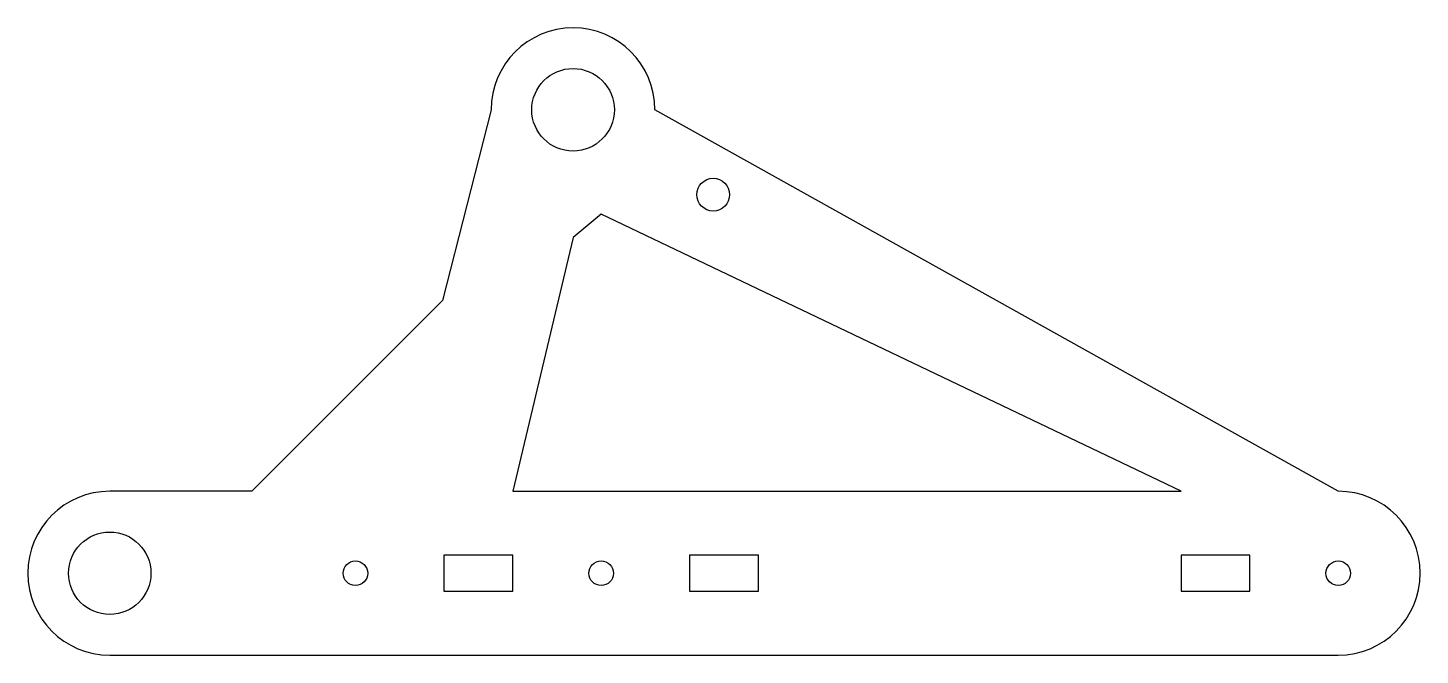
# Model space of a CAD drawing. Header units: millimetres. Extents: x -10 to 160, y -10 to 67.
import ezdxf

# ---------------------------------------------------------------- set-up
doc = ezdxf.new("R2010")
doc.units = ezdxf.units.MM

msp = doc.modelspace()

# ---------------------------------------------------------------- linework, layer by layer
at = {"color": 7, "linetype": 'Continuous', "lineweight": 25}
for p, q in [((46.57, 56.57), (40.63, 33.28)), ((150, 10), (66.57, 56.57)), ((60, 43.84), (56.57, 40.99)), ((130.8, 10), (60, 43.84)), ((56.57, 40.99), (49.2, 10)), ((40.63, 33.28), (17.35, 10)), ((17.35, 10), (0, 10)), ((49.2, 10), (130.8, 10)), ((49.2, 2.2), (40.8, 2.2)), ((40.8, 2.2), (40.8, -2.2)), ((49.2, -2.2), (49.2, 2.2)), ((70.8, 2.2), (70.8, -2.2)), ((79.2, 2.2), (70.8, 2.2)), ((79.2, -2.2), (79.2, 2.2)), ((139.2, 2.2), (130.8, 2.2)), ((130.8, 2.2), (130.8, -2.2)), ((139.2, -2.2), (139.2, 2.2)), ((40.8, -2.2), (49.2, -2.2)), ((70.8, -2.2), (79.2, -2.2)), ((130.8, -2.2), (139.2, -2.2)), ((0, -10), (150, -10))]:
    msp.add_line(p, q, dxfattribs=at)
for centre, radius in [((56.57, 56.57), 5.04), ((73.68, 46.21), 2), ((0, 0), 5.03), ((30, 0), 1.5), ((60, 0), 1.5), ((150, 0), 1.5)]:
    msp.add_circle(centre, radius, dxfattribs=at)
for centre, start, end in [((56.57, 56.57), 0, 180), ((0, 0), 90, 270), ((150, 0), 270, 90)]:
    msp.add_arc(centre, 10, start, end, dxfattribs=at)

doc.saveas('drawing.dxf')
